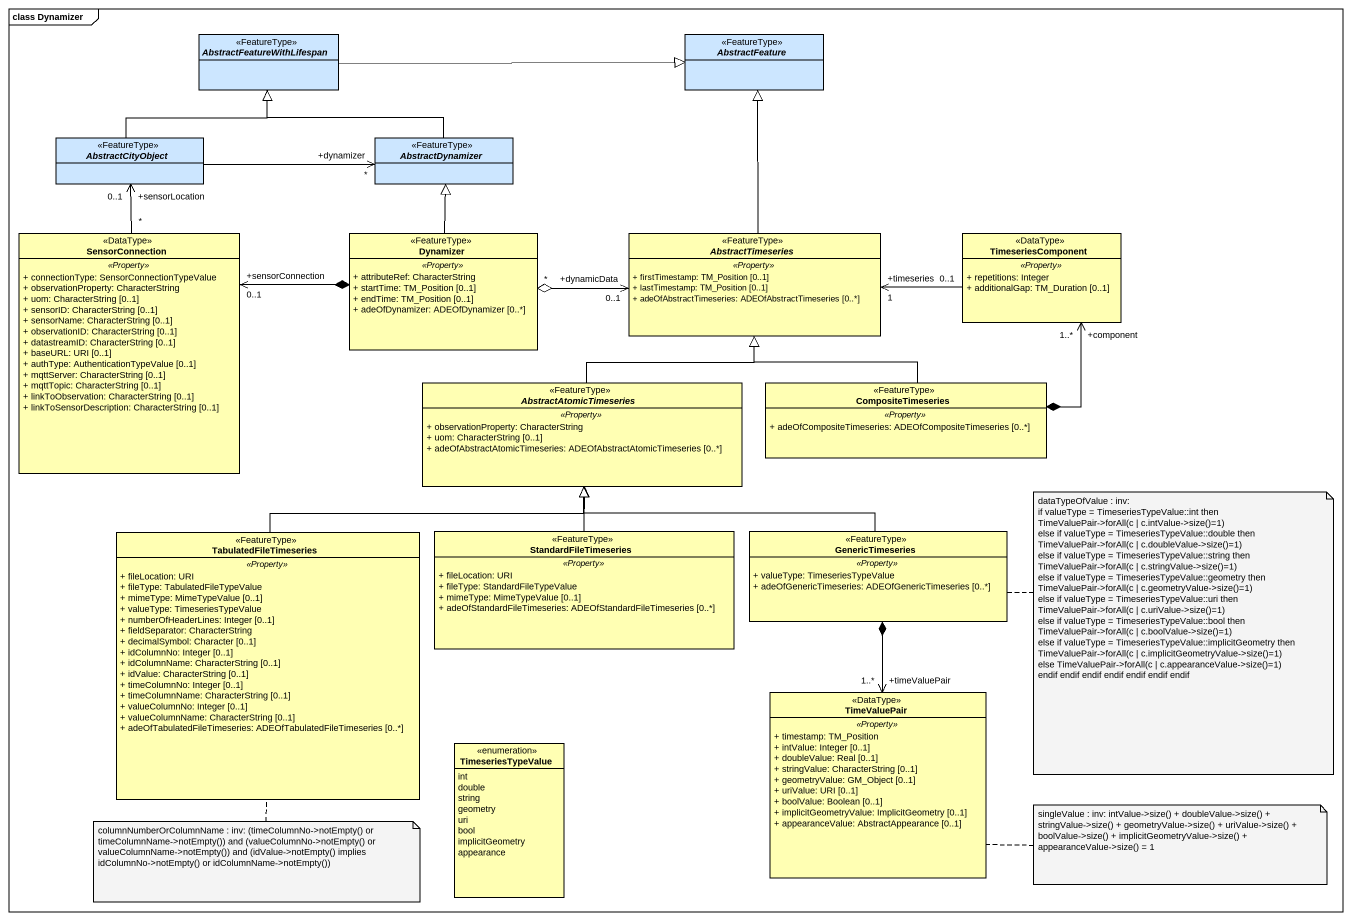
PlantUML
@startuml
mainframe class Dynamizer
hide circle
hide empty members
skinparam classAttributeIconSize 0
abstract class AbstractFeatureWithLifespan <<FeatureType>> #CCE6FF
abstract class AbstractFeature <<FeatureType>> #CCE6FF
abstract class AbstractCityObject <<FeatureType>> #CCE6FF
abstract class AbstractDynamizer <<FeatureType>> #CCE6FF
class SensorConnection <<DataType>> #FFFFB3 {
  .. <<Property>> ..
  + connectionType: SensorConnectionTypeValue
  + observationProperty: CharacterString
  + uom: CharacterString [0..1]
  + sensorID: CharacterString [0..1]
  + sensorName: CharacterString [0..1]
  + observationID: CharacterString [0..1]
  + datastreamID: CharacterString [0..1]
  + baseURL: URI [0..1]
  + authType: AuthenticationTypeValue [0..1]
  + mqttServer: CharacterString [0..1]
  + mqttTopic: CharacterString [0..1]
  + linkToObservation: CharacterString [0..1]
  + linkToSensorDescription: CharacterString [0..1]
}
class Dynamizer <<FeatureType>> #FFFFB3 {
  .. <<Property>> ..
  + attributeRef: CharacterString
  + startTime: TM_Position [0..1]
  + endTime: TM_Position [0..1]
  + adeOfDynamizer: ADEOfDynamizer [0..*]
}
abstract class AbstractTimeseries <<FeatureType>> #FFFFB3 {
  .. <<Property>> ..
  + firstTimestamp: TM_Position [0..1]
  + lastTimestamp: TM_Position [0..1]
  + adeOfAbstractTimeseries: ADEOfAbstractTimeseries [0..*]
}
class TimeseriesComponent <<DataType>> #FFFFB3 {
  .. <<Property>> ..
  + repetitions: Integer
  + additionalGap: TM_Duration [0..1]
}
abstract class AbstractAtomicTimeseries <<FeatureType>> #FFFFB3 {
  .. <<Property>> ..
  + observationProperty: CharacterString
  + uom: CharacterString [0..1]
  + adeOfAbstractAtomicTimeseries: ADEOfAbstractAtomicTimeseries [0..*]
}
class CompositeTimeseries <<FeatureType>> #FFFFB3 {
  .. <<Property>> ..
  + adeOfCompositeTimeseries: ADEOfCompositeTimeseries [0..*]
}
class TabulatedFileTimeseries <<FeatureType>> #FFFFB3 {
  .. <<Property>> ..
  + fileLocation: URI
  + fileType: TabulatedFileTypeValue
  + mimeType: MimeTypeValue [0..1]
  + valueType: TimeseriesTypeValue
  + numberOfHeaderLines: Integer [0..1]
  + fieldSeparator: CharacterString
  + decimalSymbol: Character [0..1]
  + idColumnNo: Integer [0..1]
  + idColumnName: CharacterString [0..1]
  + idValue: CharacterString [0..1]
  + timeColumnNo: Integer [0..1]
  + timeColumnName: CharacterString [0..1]
  + valueColumnNo: Integer [0..1]
  + valueColumnName: CharacterString [0..1]
  + adeOfTabulatedFileTimeseries: ADEOfTabulatedFileTimeseries [0..*]
}
class StandardFileTimeseries <<FeatureType>> #FFFFB3 {
  .. <<Property>> ..
  + fileLocation: URI
  + fileType: StandardFileTypeValue
  + mimeType: MimeTypeValue [0..1]
  + adeOfStandardFileTimeseries: ADEOfStandardFileTimeseries [0..*]
}
class GenericTimeseries <<FeatureType>> #FFFFB3 {
  .. <<Property>> ..
  + valueType: TimeseriesTypeValue
  + adeOfGenericTimeseries: ADEOfGenericTimeseries [0..*]
}
class TimeValuePair <<DataType>> #FFFFB3 {
  .. <<Property>> ..
  + timestamp: TM_Position
  + intValue: Integer [0..1]
  + doubleValue: Real [0..1]
  + stringValue: CharacterString [0..1]
  + geometryValue: GM_Object [0..1]
  + uriValue: URI [0..1]
  + boolValue: Boolean [0..1]
  + implicitGeometryValue: ImplicitGeometry [0..1]
  + appearanceValue: AbstractAppearance [0..1]
}
enum TimeseriesTypeValue #FFFFB3 {
  int
  double
  string
  geometry
  uri
  bool
  implicitGeometry
  appearance
}
AbstractFeatureWithLifespan -right-|> AbstractFeature
AbstractCityObject -up-|> AbstractFeatureWithLifespan
AbstractCityObject -right-> "+dynamizer\n*" AbstractDynamizer
AbstractDynamizer -left-|> AbstractFeatureWithLifespan
SensorConnection "*" -up-> "+sensorLocation\n0..1" AbstractCityObject
Dynamizer -up-|> AbstractDynamizer
Dynamizer *-left-> "+sensorConnection\n0..1" SensorConnection
Dynamizer "*" o-right-> "+dynamicData\n0..1" AbstractTimeseries
AbstractTimeseries -up-|> AbstractFeature
TimeseriesComponent "0..1" -left-> "+timeseries\n1" AbstractTimeseries
AbstractAtomicTimeseries -up-|> AbstractTimeseries
CompositeTimeseries -up-|> AbstractTimeseries
CompositeTimeseries *-up-> "+component\n1..*" TimeseriesComponent
TabulatedFileTimeseries -up-|> AbstractAtomicTimeseries
StandardFileTimeseries -up-|> AbstractAtomicTimeseries
GenericTimeseries -left-|> AbstractAtomicTimeseries
GenericTimeseries *--> "+timeValuePair\n1..*" TimeValuePair
note right of GenericTimeseries
  dataTypeOfValue : inv:
  if valueType = TimeseriesTypeValue::int then
  TimeValuePair->forAll(c | c.intValue->size()=1)
  else if valueType = TimeseriesTypeValue::double then
  TimeValuePair->forAll(c | c.doubleValue->size()=1)
  else if valueType = TimeseriesTypeValue::string then
  TimeValuePair->forAll(c | c.stringValue->size()=1)
  else if valueType = TimeseriesTypeValue::geometry then
  TimeValuePair->forAll(c | c.geometryValue->size()=1)
  else if valueType = TimeseriesTypeValue::uri then
  TimeValuePair->forAll(c | c.uriValue->size()=1)
  else if valueType = TimeseriesTypeValue::bool then
  TimeValuePair->forAll(c | c.boolValue->size()=1)
  else if valueType = TimeseriesTypeValue::implicitGeometry then
  TimeValuePair->forAll(c | c.implicitGeometryValue->size()=1)
  else TimeValuePair->forAll(c | c.appearanceValue->size()=1)
  endif endif endif endif endif endif endif
end note
note right of TimeValuePair : singleValue : inv: intValue->size() + doubleValue->size() + stringValue->size() + geometryValue->size() + uriValue->size() + boolValue->size() + implicitGeometryValue->size() + appearanceValue->size() = 1
note bottom of TabulatedFileTimeseries : columnNumberOrColumnName : inv: (timeColumnNo->notEmpty() or timeColumnName->notEmpty()) and (valueColumnNo->notEmpty() or valueColumnName->notEmpty()) and (idValue->notEmpty() implies idColumnNo->notEmpty() or idColumnName->notEmpty())
@enduml
